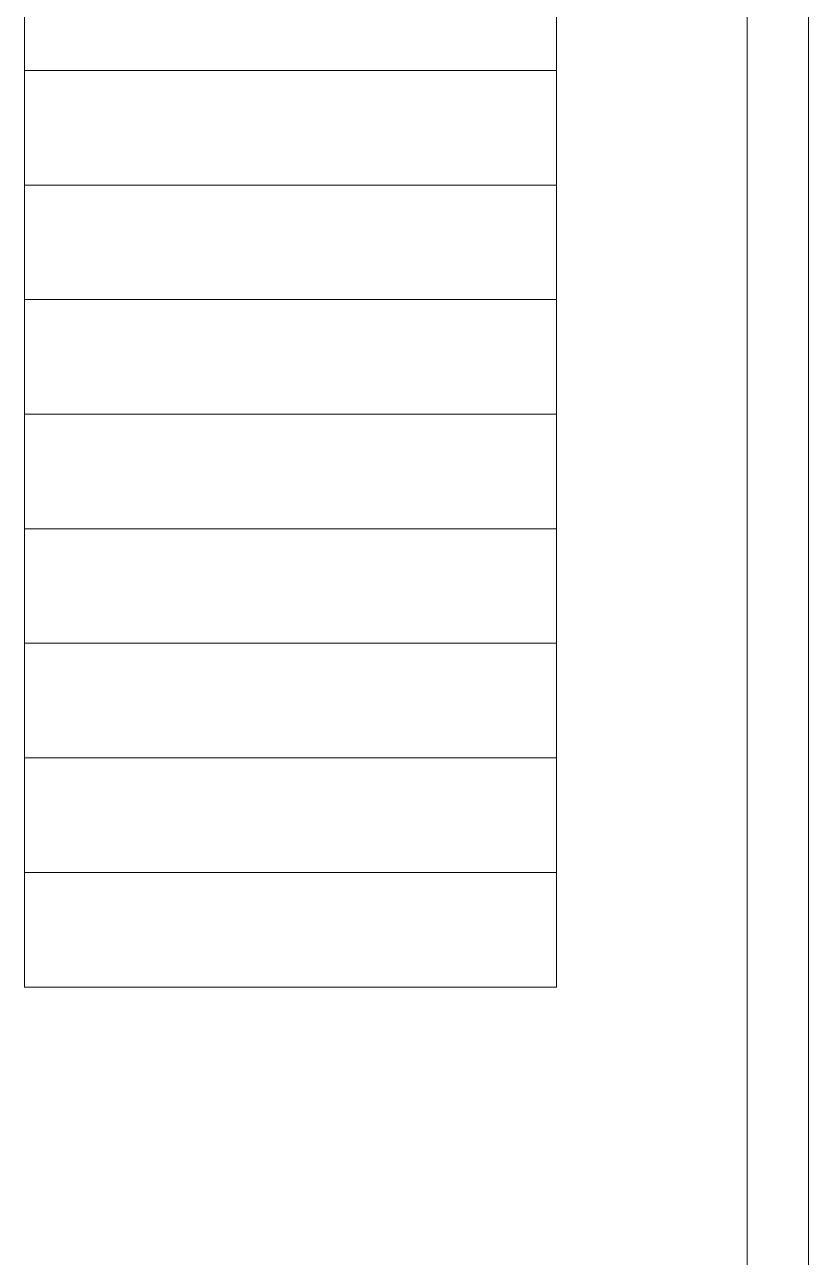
# Model space of a CAD drawing. Header units: millimetres. Extents: x -461 to 1315, y -154 to 152.
# Drawn here: x 1312.958 to 1314.873, y 28.457 to 31.469 of the extents above; entities that cross this region are included whole.
import ezdxf

# ---------------------------------------------------------------- set-up
doc = ezdxf.new("R2010")
doc.units = ezdxf.units.MM
doc.layers.add('A-WALL', color=253, linetype='Continuous', lineweight=15)
doc.layers.add('S-STRS', color=4, linetype='Continuous', lineweight=13)

msp = doc.modelspace()

# ---------------------------------------------------------------- linework, layer by layer
at = {"layer": 'A-WALL'}
for p, q in [((1314.8733, 25.4442, 0.072), (1314.8733, 60.4442, 0.072)), ((1314.8733, 25.4442, 0.072), (1314.8733, 60.4442, 0.072)), ((1314.7233, 28.3442, 0.072), (1314.7233, 35.4442, 0.072)), ((1314.7233, 28.3442, 0.072), (1314.7233, 35.4442, 0.072)), ((1314.7233, 34.9973, 0.072), (1314.7233, 25.4442, 0.072)), ((1314.7233, 34.9973, 0.072), (1314.7233, 25.4442, 0.072))]:
    msp.add_line(p, q, dxfattribs=at)
at = {"layer": 'S-STRS'}
for p, q in [((1312.9576, 34.9973, 0.072), (1312.9576, 29.1173, 0.072)), ((1312.9576, 34.9973, 0.072), (1312.9576, 29.1173, 0.072)), ((1314.2576, 29.1173, 0.072), (1314.2576, 34.9973, 0.072)), ((1314.2576, 29.1173, 0.072), (1314.2576, 34.9973, 0.072)), ((1312.9576, 31.3573, 0.072), (1314.2576, 31.3573, 0.072)), ((1312.9576, 31.3573, 0.072), (1314.2576, 31.3573, 0.072)), ((1314.2576, 31.0773, 0.072), (1312.9576, 31.0773, 0.072)), ((1314.2576, 31.0773, 0.072), (1312.9576, 31.0773, 0.072)), ((1312.9576, 30.7973, 0.072), (1314.2576, 30.7973, 0.072)), ((1312.9576, 30.7973, 0.072), (1314.2576, 30.7973, 0.072)), ((1314.2576, 30.5173, 0.072), (1312.9576, 30.5173, 0.072)), ((1314.2576, 30.5173, 0.072), (1312.9576, 30.5173, 0.072)), ((1312.9576, 30.2373, 0.072), (1314.2576, 30.2373, 0.072)), ((1312.9576, 30.2373, 0.072), (1314.2576, 30.2373, 0.072)), ((1314.2576, 29.9573, 0.072), (1312.9576, 29.9573, 0.072)), ((1314.2576, 29.9573, 0.072), (1312.9576, 29.9573, 0.072)), ((1312.9576, 29.6773, 0.072), (1314.2576, 29.6773, 0.072)), ((1312.9576, 29.6773, 0.072), (1314.2576, 29.6773, 0.072)), ((1314.2576, 29.3973, 0.072), (1312.9576, 29.3973, 0.072)), ((1314.2576, 29.3973, 0.072), (1312.9576, 29.3973, 0.072)), ((1312.9576, 29.1173, 0.072), (1314.2576, 29.1173, 0.072)), ((1312.9576, 29.1173, 0.072), (1314.2576, 29.1173, 0.072))]:
    msp.add_line(p, q, dxfattribs=at)

doc.saveas('drawing.dxf')
